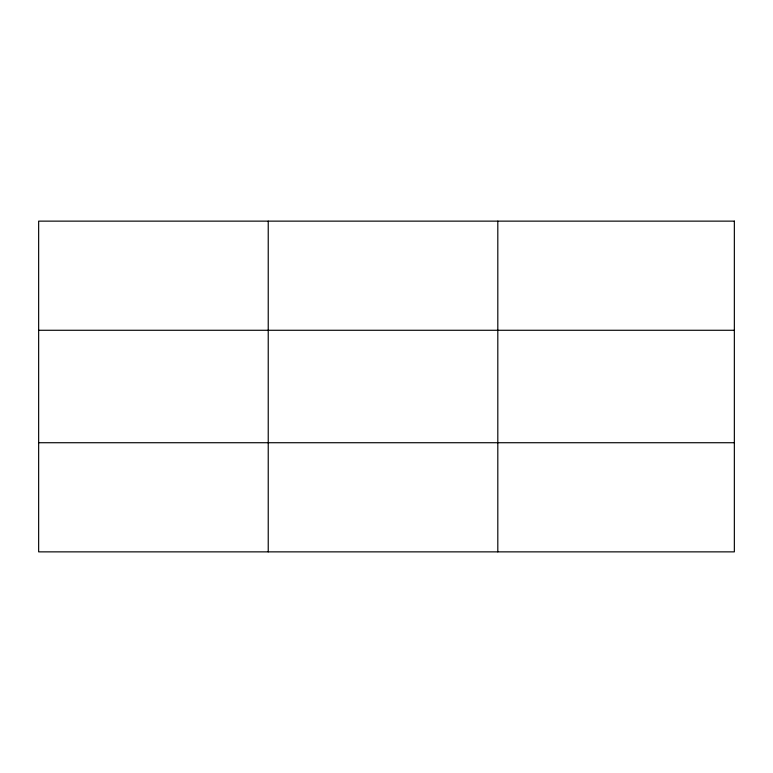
<?xml version="1.0" encoding="UTF-8"?>
<svg xmlns="http://www.w3.org/2000/svg" width="773" height="773" viewBox="0 0 773 773"><rect width="100%" height="100%" fill="white"/><g stroke="black" fill="none" stroke-linecap="round" stroke-linejoin="round"><path stroke-width="1.16" d="M268.231 221.136L268.231 551.864M497.812 221.136L497.812 551.864M38.65 330.274L734.35 330.274M38.65 442.726L734.35 442.726M734.35 221.136L734.35 551.864L38.65 551.864L38.65 221.136L734.35 221.136"/></g></svg>
